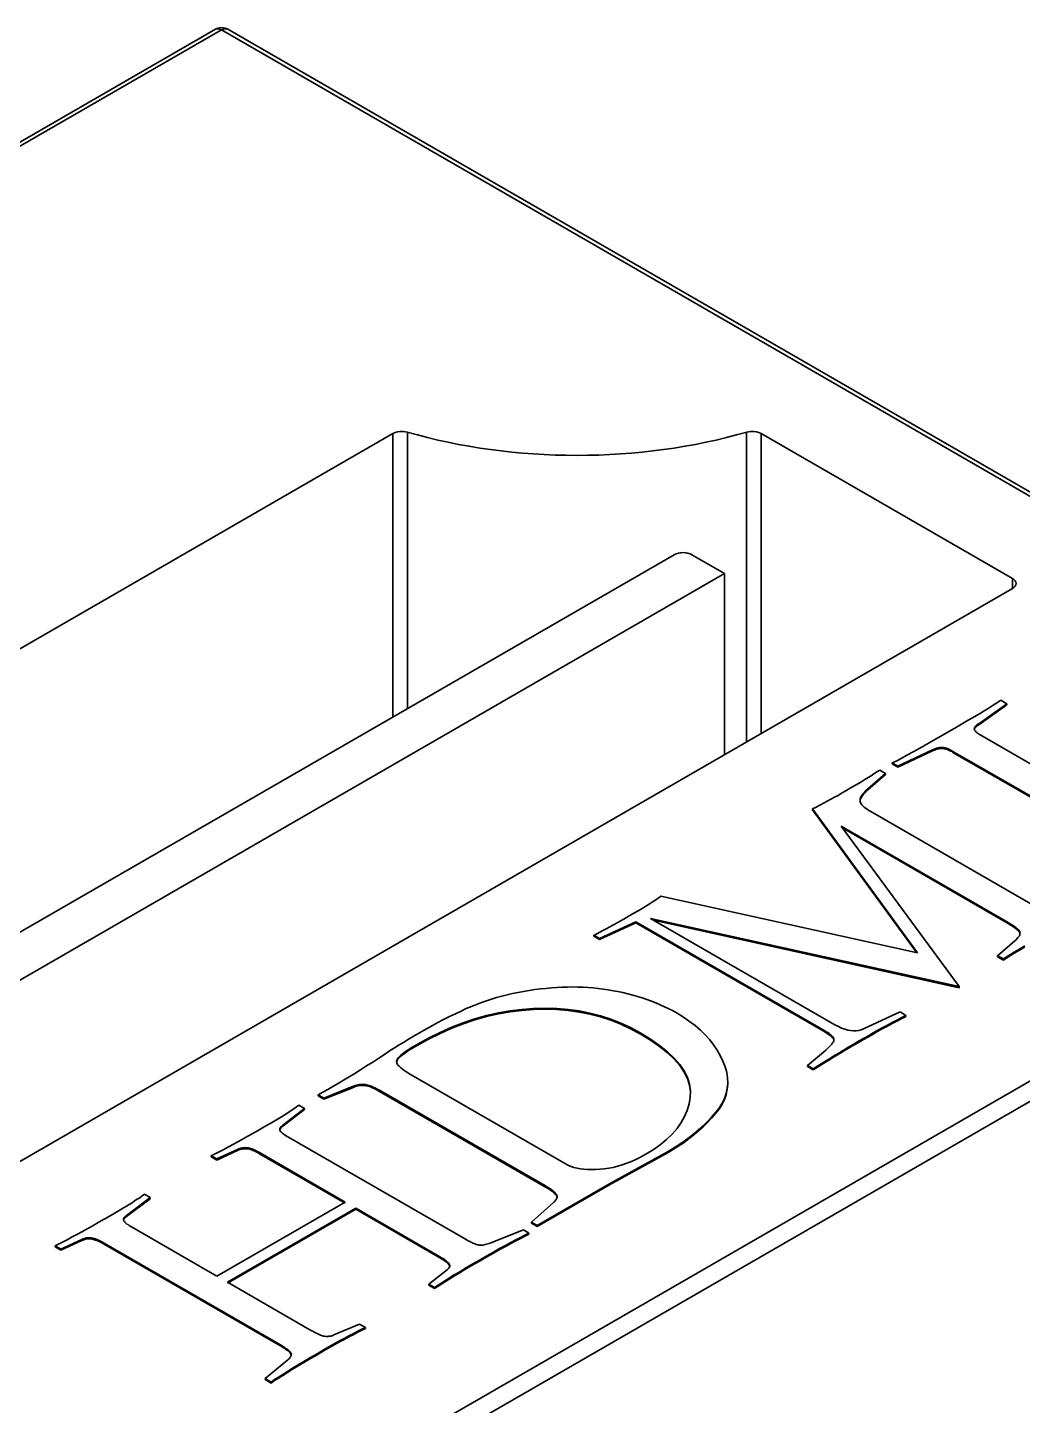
# Model space of a CAD drawing. Header units: millimetres. Extents: x -105 to 105, y -148 to 148.
# Drawn here: x 67.87 to 75.79, y -7.25 to 3.72 of the extents above; entities that cross this region are included whole.
import ezdxf

# ---------------------------------------------------------------- set-up
doc = ezdxf.new("R2010")
doc.units = ezdxf.units.MM
doc.layers.add('粗实线层', color=7, linetype='Continuous', lineweight=35)

msp = doc.modelspace()

# ---------------------------------------------------------------- linework, layer by layer
at = {"layer": '粗实线层', "color": 7, "lineweight": 35, "ltscale": 0.4225}
for p, q in [((58.192, -2.744), (69.365, 3.706)), ((58.242, -2.749), (69.415, 3.701)), ((69.415, 3.701), (79.88, -2.341)), ((69.465, 3.706), (79.93, -2.336)), ((67.293, -1.525), (70.777, 0.487)), ((70.777, 0.487), (70.777, -1.772)), ((70.893, 0.497), (70.893, -1.705)), ((73.593, -1.97), (73.593, 0.497)), ((73.709, 0.487), (75.708, -0.667)), ((73.709, -1.903), (73.709, 0.487)), ((64.775, -5.237), (73.017, -0.479)), ((73.158, -0.479), (73.418, -0.629)), ((73.418, -0.629), (65.035, -5.469)), ((73.418, -2.071), (73.418, -0.629)), ((75.708, -0.749), (70.829, -3.566)), ((75.708, -0.667), (75.708, -0.749)), ((75.597, -1.65), (75.616, -1.637)), ((75.616, -1.637), (75.664, -1.665)), ((75.421, -1.759), (75.451, -1.742)), ((75.664, -1.665), (75.44, -1.825)), ((75.664, -1.673), (75.44, -1.833)), ((75.451, -1.742), (75.479, -1.725)), ((75.479, -1.725), (75.506, -1.708)), ((75.506, -1.708), (75.531, -1.693)), ((75.531, -1.693), (75.554, -1.678)), ((75.554, -1.678), (75.577, -1.664)), ((75.577, -1.664), (75.597, -1.65)), ((75.664, -1.673), (75.664, -1.665)), ((75.152, -1.915), (75.249, -1.859)), ((75.249, -1.859), (75.357, -1.797)), ((75.357, -1.797), (75.39, -1.778)), ((75.39, -1.778), (75.421, -1.759)), ((75.405, -1.86), (75.404, -1.864)), ((75.404, -1.864), (75.404, -1.868)), ((75.407, -1.856), (75.405, -1.86)), ((75.405, -1.868), (75.405, -1.86)), ((75.407, -1.864), (75.405, -1.868)), ((75.409, -1.852), (75.407, -1.856)), ((75.407, -1.864), (75.407, -1.856)), ((75.409, -1.86), (75.407, -1.864)), ((75.412, -1.848), (75.409, -1.852)), ((75.409, -1.86), (75.409, -1.852)), ((75.412, -1.856), (75.409, -1.86)), ((75.416, -1.843), (75.412, -1.848)), ((75.412, -1.856), (75.412, -1.848)), ((75.416, -1.852), (75.412, -1.856)), ((75.421, -1.839), (75.416, -1.843)), ((75.416, -1.852), (75.416, -1.843)), ((75.421, -1.847), (75.416, -1.852)), ((75.426, -1.834), (75.421, -1.839)), ((75.421, -1.847), (75.421, -1.839)), ((75.426, -1.842), (75.421, -1.847)), ((75.433, -1.829), (75.426, -1.834)), ((75.426, -1.842), (75.426, -1.834)), ((75.433, -1.838), (75.426, -1.842)), ((75.44, -1.825), (75.433, -1.829)), ((75.433, -1.838), (75.433, -1.829)), ((75.44, -1.833), (75.433, -1.838)), ((75.44, -1.833), (75.44, -1.825)), ((74.989, -2.008), (75.065, -1.965)), ((75.065, -1.965), (75.152, -1.915)), ((75.404, -1.868), (75.405, -1.872)), ((75.405, -1.872), (75.407, -1.876)), ((75.407, -1.876), (75.409, -1.88)), ((75.409, -1.88), (75.413, -1.885)), ((75.413, -1.885), (75.418, -1.89)), ((75.418, -1.89), (75.424, -1.895)), ((75.424, -1.895), (75.43, -1.9)), ((75.43, -1.9), (75.438, -1.905)), ((75.438, -1.905), (75.447, -1.911)), ((75.447, -1.911), (75.457, -1.917)), ((75.457, -1.917), (76.927, -2.766)), ((75.073, -2.033), (74.797, -2.163)), ((75.073, -2.041), (74.797, -2.171)), ((74.823, -2.101), (74.867, -2.076)), ((74.867, -2.076), (74.923, -2.045)), ((74.923, -2.045), (74.989, -2.008)), ((75.081, -2.029), (75.073, -2.033)), ((75.081, -2.037), (75.073, -2.041)), ((75.09, -2.026), (75.081, -2.029)), ((75.081, -2.037), (75.081, -2.029)), ((75.09, -2.034), (75.081, -2.037)), ((75.098, -2.022), (75.09, -2.026)), ((75.09, -2.034), (75.09, -2.026)), ((75.098, -2.031), (75.09, -2.034)), ((75.106, -2.02), (75.098, -2.022)), ((75.098, -2.031), (75.098, -2.022)), ((75.106, -2.028), (75.098, -2.031)), ((75.114, -2.018), (75.106, -2.02)), ((75.106, -2.028), (75.106, -2.02)), ((75.114, -2.026), (75.106, -2.028)), ((75.121, -2.016), (75.114, -2.018)), ((75.114, -2.026), (75.114, -2.018)), ((75.121, -2.024), (75.114, -2.026)), ((75.129, -2.015), (75.121, -2.016)), ((75.121, -2.024), (75.121, -2.016)), ((75.129, -2.023), (75.121, -2.024)), ((75.136, -2.014), (75.129, -2.015)), ((75.129, -2.023), (75.129, -2.015)), ((75.136, -2.022), (75.129, -2.023)), ((75.144, -2.014), (75.136, -2.014)), ((75.136, -2.022), (75.136, -2.014)), ((75.144, -2.022), (75.136, -2.022)), ((75.151, -2.014), (75.144, -2.014)), ((75.144, -2.022), (75.144, -2.014)), ((75.151, -2.022), (75.144, -2.022)), ((75.158, -2.015), (75.151, -2.014)), ((75.151, -2.022), (75.151, -2.014)), ((75.158, -2.023), (75.151, -2.022)), ((75.166, -2.016), (75.158, -2.015)), ((75.158, -2.023), (75.158, -2.015)), ((75.166, -2.024), (75.158, -2.023)), ((75.173, -2.018), (75.166, -2.016)), ((75.166, -2.024), (75.166, -2.016)), ((75.173, -2.026), (75.166, -2.024)), ((75.181, -2.02), (75.173, -2.018)), ((75.173, -2.026), (75.173, -2.018)), ((75.181, -2.028), (75.173, -2.026)), ((75.19, -2.023), (75.181, -2.02)), ((75.181, -2.028), (75.181, -2.02)), ((75.19, -2.031), (75.181, -2.028)), ((75.198, -2.026), (75.19, -2.023)), ((75.19, -2.031), (75.19, -2.023)), ((75.198, -2.035), (75.19, -2.031)), ((75.207, -2.03), (75.198, -2.026)), ((75.198, -2.035), (75.198, -2.026)), ((75.207, -2.038), (75.198, -2.035)), ((75.216, -2.034), (75.207, -2.03)), ((75.207, -2.038), (75.207, -2.03)), ((75.216, -2.043), (75.207, -2.038)), ((75.225, -2.039), (75.216, -2.034)), ((75.216, -2.043), (75.216, -2.034)), ((75.225, -2.047), (75.216, -2.043)), ((75.235, -2.045), (75.225, -2.039)), ((75.225, -2.047), (75.225, -2.039)), ((75.235, -2.053), (75.225, -2.047)), ((76.705, -2.894), (75.235, -2.045)), ((75.235, -2.053), (75.235, -2.045)), ((76.705, -2.902), (75.235, -2.053)), ((74.629, -2.209), (74.652, -2.194)), ((74.652, -2.194), (74.697, -2.22)), ((74.751, -2.137), (74.765, -2.131)), ((74.797, -2.163), (74.751, -2.137)), ((74.751, -2.145), (74.751, -2.137)), ((74.797, -2.171), (74.751, -2.145)), ((74.765, -2.131), (74.788, -2.119)), ((74.788, -2.119), (74.823, -2.101)), ((74.797, -2.171), (74.797, -2.163)), ((74.458, -2.315), (74.484, -2.3)), ((74.484, -2.3), (74.509, -2.285)), ((74.509, -2.285), (74.534, -2.269)), ((74.534, -2.269), (74.559, -2.254)), ((74.697, -2.22), (74.558, -2.344)), ((74.697, -2.229), (74.558, -2.352)), ((74.559, -2.254), (74.583, -2.239)), ((74.583, -2.239), (74.606, -2.224)), ((74.606, -2.224), (74.629, -2.209)), ((74.697, -2.229), (74.697, -2.22)), ((79.88, -2.341), (68.708, -8.792)), ((74.263, -2.426), (74.291, -2.41)), ((74.291, -2.41), (74.32, -2.395)), ((74.32, -2.395), (74.348, -2.379)), ((74.348, -2.379), (74.376, -2.363)), ((74.376, -2.363), (74.404, -2.347)), ((74.404, -2.347), (74.431, -2.331)), ((74.431, -2.331), (74.458, -2.315)), ((74.504, -2.405), (74.5, -2.414)), ((74.504, -2.414), (74.5, -2.423)), ((74.51, -2.396), (74.504, -2.405)), ((74.51, -2.404), (74.504, -2.414)), ((74.504, -2.414), (74.504, -2.405)), ((74.516, -2.386), (74.51, -2.396)), ((74.516, -2.395), (74.51, -2.404)), ((74.51, -2.404), (74.51, -2.396)), ((74.525, -2.376), (74.516, -2.386)), ((74.525, -2.384), (74.516, -2.395)), ((74.516, -2.395), (74.516, -2.386)), ((74.534, -2.366), (74.525, -2.376)), ((74.534, -2.374), (74.525, -2.384)), ((74.525, -2.384), (74.525, -2.376)), ((74.545, -2.355), (74.534, -2.366)), ((74.545, -2.363), (74.534, -2.374)), ((74.534, -2.374), (74.534, -2.366)), ((74.558, -2.344), (74.545, -2.355)), ((74.558, -2.352), (74.545, -2.363)), ((74.545, -2.363), (74.545, -2.355)), ((74.558, -2.352), (74.558, -2.344)), ((79.951, -2.464), (68.778, -8.914)), ((74.117, -2.503), (74.147, -2.488)), ((74.953, -3.649), (74.117, -2.503)), ((74.117, -2.511), (74.117, -2.503)), ((74.946, -3.648), (74.117, -2.511)), ((74.147, -2.488), (74.176, -2.472)), ((74.176, -2.472), (74.205, -2.457)), ((74.205, -2.457), (74.234, -2.442)), ((74.234, -2.442), (74.263, -2.426)), ((74.497, -2.423), (74.495, -2.431)), ((74.495, -2.431), (74.495, -2.439)), ((74.495, -2.439), (74.495, -2.431)), ((74.497, -2.431), (74.495, -2.439)), ((74.495, -2.439), (74.497, -2.446)), ((74.5, -2.414), (74.497, -2.423)), ((74.497, -2.431), (74.497, -2.423)), ((74.5, -2.423), (74.497, -2.431)), ((74.497, -2.446), (74.5, -2.454)), ((74.5, -2.423), (74.5, -2.414)), ((74.5, -2.454), (74.504, -2.462)), ((74.504, -2.462), (74.51, -2.471)), ((74.51, -2.471), (74.518, -2.479)), ((74.518, -2.479), (74.527, -2.488)), ((74.527, -2.488), (74.538, -2.497)), ((74.538, -2.497), (74.551, -2.506)), ((74.551, -2.506), (74.565, -2.515)), ((74.565, -2.515), (74.581, -2.524)), ((74.581, -2.524), (75.872, -3.27)), ((74.345, -2.641), (75.283, -3.918)), ((75.673, -3.408), (74.345, -2.641)), ((75.673, -3.416), (74.355, -2.655)), ((72.761, -3.295), (72.79, -3.277)), ((72.79, -3.277), (72.816, -3.261)), ((72.816, -3.261), (72.84, -3.246)), ((72.84, -3.246), (72.862, -3.232)), ((72.862, -3.232), (72.881, -3.22)), ((72.881, -3.22), (72.897, -3.209)), ((72.897, -3.209), (72.911, -3.199)), ((72.911, -3.199), (74.953, -3.649)), ((72.575, -3.403), (72.615, -3.38)), ((72.615, -3.38), (72.658, -3.355)), ((72.658, -3.355), (72.695, -3.334)), ((72.695, -3.334), (72.729, -3.314)), ((72.729, -3.314), (72.761, -3.295)), ((72.828, -3.375), (74.296, -4.222)), ((75.283, -3.918), (72.828, -3.375)), ((75.283, -3.927), (72.851, -3.388)), ((72.376, -3.508), (72.389, -3.502)), ((72.422, -3.534), (72.376, -3.508)), ((72.376, -3.516), (72.376, -3.508)), ((72.389, -3.502), (72.406, -3.494)), ((72.406, -3.494), (72.425, -3.484)), ((72.712, -3.403), (72.422, -3.534)), ((72.712, -3.411), (72.422, -3.542)), ((72.425, -3.484), (72.449, -3.472)), ((72.449, -3.472), (72.475, -3.458)), ((72.475, -3.458), (72.505, -3.442)), ((72.505, -3.442), (72.538, -3.423)), ((72.538, -3.423), (72.575, -3.403)), ((74.214, -4.27), (72.712, -3.403)), ((72.712, -3.411), (72.712, -3.403)), ((74.214, -4.278), (72.712, -3.411)), ((75.689, -3.417), (75.673, -3.408)), ((75.673, -3.416), (75.673, -3.408)), ((75.689, -3.425), (75.673, -3.416)), ((75.703, -3.426), (75.689, -3.417)), ((75.689, -3.425), (75.689, -3.417)), ((75.703, -3.434), (75.689, -3.425)), ((75.716, -3.434), (75.703, -3.426)), ((75.703, -3.434), (75.703, -3.426)), ((75.716, -3.443), (75.703, -3.434)), ((75.728, -3.442), (75.716, -3.434)), ((75.716, -3.443), (75.716, -3.434)), ((75.728, -3.451), (75.716, -3.443)), ((75.738, -3.45), (75.728, -3.442)), ((75.728, -3.451), (75.728, -3.442)), ((75.738, -3.458), (75.728, -3.451)), ((75.746, -3.457), (75.738, -3.45)), ((75.738, -3.458), (75.738, -3.45)), ((75.746, -3.465), (75.738, -3.458)), ((75.754, -3.464), (75.746, -3.457)), ((75.746, -3.465), (75.746, -3.457)), ((75.754, -3.472), (75.746, -3.465)), ((75.759, -3.47), (75.754, -3.464)), ((75.754, -3.472), (75.754, -3.464)), ((75.759, -3.478), (75.754, -3.472)), ((75.764, -3.476), (75.759, -3.47)), ((75.759, -3.478), (75.759, -3.47)), ((75.764, -3.484), (75.759, -3.478)), ((75.763, -3.513), (75.766, -3.506)), ((75.767, -3.482), (75.764, -3.476)), ((75.764, -3.484), (75.764, -3.476)), ((75.767, -3.49), (75.764, -3.484)), ((75.766, -3.506), (75.768, -3.499)), ((75.768, -3.487), (75.767, -3.482)), ((75.767, -3.49), (75.767, -3.482)), ((75.768, -3.495), (75.767, -3.49)), ((75.769, -3.493), (75.768, -3.487)), ((75.768, -3.495), (75.768, -3.487)), ((75.768, -3.499), (75.769, -3.493)), ((65.95, -6.383), (70.829, -3.566)), ((72.422, -3.542), (72.376, -3.516)), ((72.422, -3.542), (72.422, -3.534)), ((75.59, -3.672), (75.727, -3.554)), ((75.765, -3.619), (75.723, -3.645)), ((75.727, -3.554), (75.737, -3.545)), ((75.737, -3.545), (75.745, -3.536)), ((75.745, -3.536), (75.752, -3.528)), ((75.752, -3.528), (75.758, -3.52)), ((75.758, -3.52), (75.763, -3.513)), ((75.806, -3.594), (75.765, -3.619)), ((75.806, -3.602), (75.765, -3.627)), ((75.636, -3.698), (75.59, -3.672)), ((75.59, -3.68), (75.59, -3.672)), ((75.636, -3.707), (75.59, -3.68)), ((75.68, -3.671), (75.636, -3.698)), ((75.68, -3.679), (75.636, -3.707)), ((75.636, -3.707), (75.636, -3.698)), ((75.723, -3.645), (75.68, -3.671)), ((75.723, -3.653), (75.68, -3.679)), ((75.765, -3.627), (75.723, -3.653)), ((71.818, -3.956), (71.863, -3.949)), ((71.863, -3.949), (71.908, -3.942)), ((71.908, -3.942), (71.952, -3.937)), ((71.952, -3.937), (71.996, -3.932)), ((71.996, -3.932), (72.04, -3.928)), ((72.04, -3.928), (72.083, -3.925)), ((72.083, -3.925), (72.125, -3.923)), ((72.125, -3.923), (72.168, -3.922)), ((72.168, -3.922), (72.209, -3.921)), ((72.209, -3.921), (72.25, -3.922)), ((72.25, -3.922), (72.291, -3.923)), ((72.291, -3.923), (72.331, -3.926)), ((72.331, -3.926), (72.371, -3.929)), ((72.371, -3.929), (72.411, -3.933)), ((72.411, -3.933), (72.451, -3.938)), ((72.451, -3.938), (72.491, -3.944)), ((72.491, -3.944), (72.53, -3.951)), ((75.283, -3.927), (75.283, -3.918)), ((71.404, -4.076), (71.443, -4.06)), ((71.443, -4.06), (71.482, -4.045)), ((71.482, -4.045), (71.522, -4.031)), ((71.522, -4.031), (71.562, -4.018)), ((71.562, -4.018), (71.603, -4.006)), ((71.603, -4.006), (71.645, -3.994)), ((71.645, -3.994), (71.687, -3.984)), ((71.687, -3.984), (71.73, -3.974)), ((71.73, -3.974), (71.774, -3.965)), ((71.774, -3.965), (71.818, -3.956)), ((72.53, -3.951), (72.569, -3.958)), ((72.569, -3.958), (72.609, -3.966)), ((72.609, -3.966), (72.647, -3.976)), ((72.647, -3.976), (72.686, -3.986)), ((72.686, -3.986), (72.725, -3.997)), ((72.725, -3.997), (72.762, -4.008)), ((72.762, -4.008), (72.799, -4.021)), ((72.799, -4.021), (72.836, -4.034)), ((72.836, -4.034), (72.871, -4.048)), ((72.871, -4.048), (72.906, -4.063)), ((71.18, -4.181), (71.228, -4.157)), ((71.228, -4.157), (71.275, -4.134)), ((71.275, -4.134), (71.32, -4.113)), ((71.32, -4.113), (71.362, -4.093)), ((71.362, -4.093), (71.404, -4.076)), ((71.523, -4.149), (71.43, -4.175)), ((71.523, -4.157), (71.43, -4.184)), ((71.617, -4.128), (71.523, -4.149)), ((71.617, -4.136), (71.523, -4.157)), ((71.523, -4.157), (71.523, -4.149)), ((71.71, -4.111), (71.617, -4.128)), ((71.71, -4.119), (71.617, -4.136)), ((71.617, -4.136), (71.617, -4.128)), ((71.804, -4.1), (71.71, -4.111)), ((71.804, -4.108), (71.71, -4.119)), ((71.71, -4.119), (71.71, -4.111)), ((71.898, -4.093), (71.804, -4.1)), ((71.804, -4.108), (71.804, -4.1)), ((71.898, -4.101), (71.804, -4.108)), ((71.992, -4.09), (71.898, -4.093)), ((71.898, -4.101), (71.898, -4.093)), ((71.992, -4.098), (71.898, -4.101)), ((72.083, -4.093), (71.992, -4.09)), ((71.992, -4.098), (71.992, -4.09)), ((72.083, -4.101), (71.992, -4.098)), ((72.173, -4.1), (72.083, -4.093)), ((72.083, -4.101), (72.083, -4.093)), ((72.173, -4.108), (72.083, -4.101)), ((72.261, -4.112), (72.173, -4.1)), ((72.173, -4.108), (72.173, -4.1)), ((72.261, -4.121), (72.173, -4.108)), ((72.346, -4.129), (72.261, -4.112)), ((72.261, -4.121), (72.261, -4.112)), ((72.346, -4.138), (72.261, -4.121)), ((72.43, -4.151), (72.346, -4.129)), ((72.346, -4.138), (72.346, -4.129)), ((72.43, -4.159), (72.346, -4.138)), ((72.512, -4.178), (72.43, -4.151)), ((72.43, -4.159), (72.43, -4.151)), ((72.512, -4.186), (72.43, -4.159)), ((72.906, -4.063), (72.94, -4.079)), ((72.94, -4.079), (72.974, -4.095)), ((72.974, -4.095), (73.007, -4.112)), ((73.007, -4.112), (73.039, -4.13)), ((73.039, -4.13), (73.091, -4.162)), ((73.091, -4.162), (73.139, -4.195)), ((74.524, -4.255), (74.814, -4.12)), ((74.823, -4.166), (74.787, -4.185)), ((74.814, -4.12), (74.859, -4.147)), ((74.859, -4.147), (74.823, -4.166)), ((74.859, -4.155), (74.823, -4.174)), ((74.859, -4.155), (74.859, -4.147)), ((70.971, -4.296), (71.026, -4.265)), ((71.026, -4.265), (71.079, -4.235)), ((71.079, -4.235), (71.131, -4.207)), ((71.131, -4.207), (71.18, -4.181)), ((71.246, -4.242), (71.154, -4.283)), ((71.246, -4.25), (71.154, -4.291)), ((71.338, -4.206), (71.246, -4.242)), ((71.338, -4.215), (71.246, -4.25)), ((71.246, -4.25), (71.246, -4.242)), ((71.43, -4.175), (71.338, -4.206)), ((71.43, -4.184), (71.338, -4.215)), ((71.338, -4.215), (71.338, -4.206)), ((71.43, -4.184), (71.43, -4.175)), ((72.592, -4.209), (72.512, -4.178)), ((72.512, -4.186), (72.512, -4.178)), ((72.592, -4.217), (72.512, -4.186)), ((72.67, -4.245), (72.592, -4.209)), ((72.592, -4.217), (72.592, -4.209)), ((72.67, -4.254), (72.592, -4.217)), ((72.746, -4.286), (72.67, -4.245)), ((72.67, -4.254), (72.67, -4.245)), ((72.746, -4.294), (72.67, -4.254)), ((73.139, -4.195), (73.184, -4.229)), ((73.184, -4.229), (73.226, -4.265)), ((73.226, -4.265), (73.264, -4.303)), ((74.227, -4.278), (74.214, -4.27)), ((74.214, -4.278), (74.214, -4.27)), ((74.227, -4.286), (74.214, -4.278)), ((74.239, -4.285), (74.227, -4.278)), ((74.227, -4.286), (74.227, -4.278)), ((74.296, -4.222), (74.323, -4.236)), ((74.323, -4.236), (74.348, -4.248)), ((74.348, -4.248), (74.373, -4.258)), ((74.373, -4.258), (74.397, -4.265)), ((74.397, -4.265), (74.42, -4.269)), ((74.42, -4.269), (74.442, -4.271)), ((74.442, -4.271), (74.464, -4.271)), ((74.464, -4.271), (74.485, -4.268)), ((74.485, -4.268), (74.505, -4.263)), ((74.505, -4.263), (74.524, -4.255)), ((74.638, -4.266), (74.6, -4.287)), ((74.638, -4.274), (74.6, -4.296)), ((74.676, -4.245), (74.638, -4.266)), ((74.676, -4.253), (74.638, -4.274)), ((74.713, -4.225), (74.676, -4.245)), ((74.713, -4.233), (74.676, -4.253)), ((74.75, -4.205), (74.713, -4.225)), ((74.75, -4.213), (74.713, -4.233)), ((74.787, -4.185), (74.75, -4.205)), ((74.787, -4.193), (74.75, -4.213)), ((74.823, -4.174), (74.787, -4.193)), ((70.792, -4.406), (70.829, -4.383)), ((70.829, -4.383), (70.863, -4.362)), ((70.863, -4.362), (70.894, -4.342)), ((70.894, -4.342), (70.922, -4.325)), ((70.922, -4.325), (70.948, -4.31)), ((70.971, -4.378), (70.942, -4.396)), ((70.971, -4.386), (70.942, -4.404)), ((70.948, -4.31), (70.971, -4.296)), ((71.062, -4.328), (70.971, -4.378)), ((71.062, -4.336), (70.971, -4.386)), ((70.971, -4.386), (70.971, -4.378)), ((71.154, -4.283), (71.062, -4.328)), ((71.154, -4.291), (71.062, -4.336)), ((71.062, -4.336), (71.062, -4.328)), ((71.154, -4.291), (71.154, -4.283)), ((72.827, -4.336), (72.746, -4.286)), ((72.746, -4.294), (72.746, -4.286)), ((72.827, -4.344), (72.746, -4.294)), ((72.899, -4.386), (72.827, -4.336)), ((72.827, -4.344), (72.827, -4.336)), ((72.899, -4.394), (72.827, -4.344)), ((72.962, -4.437), (72.899, -4.386)), ((72.899, -4.394), (72.899, -4.386)), ((73.264, -4.303), (73.299, -4.342)), ((73.299, -4.342), (73.33, -4.382)), ((73.33, -4.382), (73.358, -4.424)), ((74.239, -4.293), (74.227, -4.286)), ((74.249, -4.292), (74.239, -4.285)), ((74.239, -4.293), (74.239, -4.285)), ((74.249, -4.301), (74.239, -4.293)), ((74.258, -4.3), (74.249, -4.292)), ((74.249, -4.301), (74.249, -4.292)), ((74.258, -4.308), (74.249, -4.301)), ((74.25, -4.399), (74.261, -4.387)), ((74.266, -4.306), (74.258, -4.3)), ((74.258, -4.308), (74.258, -4.3)), ((74.266, -4.315), (74.258, -4.308)), ((74.261, -4.387), (74.27, -4.377)), ((74.273, -4.313), (74.266, -4.306)), ((74.266, -4.315), (74.266, -4.306)), ((74.273, -4.321), (74.266, -4.315)), ((74.27, -4.377), (74.277, -4.367)), ((74.279, -4.319), (74.273, -4.313)), ((74.273, -4.321), (74.273, -4.313)), ((74.279, -4.328), (74.273, -4.321)), ((74.277, -4.367), (74.283, -4.358)), ((74.283, -4.326), (74.279, -4.319)), ((74.279, -4.328), (74.279, -4.319)), ((74.283, -4.334), (74.279, -4.328)), ((74.286, -4.332), (74.283, -4.326)), ((74.283, -4.334), (74.283, -4.326)), ((74.286, -4.34), (74.283, -4.334)), ((74.283, -4.358), (74.286, -4.35)), ((74.288, -4.337), (74.286, -4.332)), ((74.286, -4.34), (74.286, -4.332)), ((74.286, -4.35), (74.288, -4.343)), ((74.288, -4.343), (74.288, -4.337)), ((74.288, -4.345), (74.288, -4.337)), ((74.454, -4.371), (74.423, -4.389)), ((74.454, -4.379), (74.423, -4.397)), ((74.484, -4.354), (74.454, -4.371)), ((74.484, -4.362), (74.454, -4.379)), ((74.523, -4.331), (74.484, -4.354)), ((74.523, -4.339), (74.484, -4.362)), ((74.562, -4.309), (74.523, -4.331)), ((74.562, -4.317), (74.523, -4.339)), ((74.6, -4.287), (74.562, -4.309)), ((74.6, -4.296), (74.562, -4.317)), ((70.617, -4.519), (70.665, -4.488)), ((70.665, -4.488), (70.71, -4.459)), ((70.71, -4.459), (70.752, -4.431)), ((70.752, -4.431), (70.792, -4.406)), ((70.811, -4.499), (70.808, -4.507)), ((70.817, -4.489), (70.811, -4.499)), ((70.817, -4.497), (70.811, -4.507)), ((70.811, -4.507), (70.811, -4.499)), ((70.826, -4.479), (70.817, -4.489)), ((70.826, -4.487), (70.817, -4.497)), ((70.817, -4.497), (70.817, -4.489)), ((70.838, -4.467), (70.826, -4.479)), ((70.838, -4.475), (70.826, -4.487)), ((70.826, -4.487), (70.826, -4.479)), ((70.853, -4.455), (70.838, -4.467)), ((70.853, -4.463), (70.838, -4.475)), ((70.838, -4.475), (70.838, -4.467)), ((70.871, -4.441), (70.853, -4.455)), ((70.871, -4.45), (70.853, -4.463)), ((70.853, -4.463), (70.853, -4.455)), ((70.892, -4.427), (70.871, -4.441)), ((70.892, -4.435), (70.871, -4.45)), ((70.871, -4.45), (70.871, -4.441)), ((70.915, -4.412), (70.892, -4.427)), ((70.915, -4.42), (70.892, -4.435)), ((70.892, -4.435), (70.892, -4.427)), ((70.942, -4.396), (70.915, -4.412)), ((70.942, -4.404), (70.915, -4.42)), ((70.915, -4.42), (70.915, -4.412)), ((70.942, -4.404), (70.942, -4.396)), ((72.962, -4.445), (72.899, -4.394)), ((73.016, -4.488), (72.962, -4.437)), ((72.962, -4.445), (72.962, -4.437)), ((73.016, -4.496), (72.962, -4.445)), ((73.06, -4.539), (73.016, -4.488)), ((73.016, -4.496), (73.016, -4.488)), ((73.06, -4.547), (73.016, -4.496)), ((73.358, -4.424), (73.383, -4.467)), ((73.383, -4.467), (73.404, -4.512)), ((74.077, -4.546), (74.205, -4.439)), ((74.205, -4.439), (74.222, -4.425)), ((74.246, -4.496), (74.206, -4.52)), ((74.222, -4.425), (74.237, -4.411)), ((74.237, -4.411), (74.25, -4.399)), ((74.284, -4.472), (74.246, -4.496)), ((74.284, -4.481), (74.246, -4.504)), ((74.321, -4.45), (74.284, -4.472)), ((74.321, -4.458), (74.284, -4.481)), ((74.357, -4.429), (74.321, -4.45)), ((74.357, -4.437), (74.321, -4.458)), ((74.39, -4.408), (74.357, -4.429)), ((74.39, -4.417), (74.357, -4.437)), ((74.423, -4.389), (74.39, -4.408)), ((74.423, -4.397), (74.39, -4.417)), ((70.475, -4.609), (70.521, -4.58)), ((70.521, -4.58), (70.568, -4.55)), ((70.568, -4.55), (70.617, -4.519)), ((70.808, -4.507), (70.807, -4.515)), ((70.807, -4.515), (70.808, -4.524)), ((70.808, -4.515), (70.808, -4.507)), ((70.811, -4.507), (70.808, -4.515)), ((70.808, -4.524), (70.812, -4.533)), ((70.812, -4.533), (70.818, -4.543)), ((70.818, -4.543), (70.827, -4.553)), ((70.827, -4.553), (70.838, -4.563)), ((70.838, -4.563), (70.851, -4.574)), ((70.851, -4.574), (70.867, -4.586)), ((70.867, -4.586), (70.885, -4.598)), ((70.885, -4.598), (70.906, -4.61)), ((73.096, -4.59), (73.06, -4.539)), ((73.06, -4.547), (73.06, -4.539)), ((73.096, -4.599), (73.06, -4.547)), ((73.122, -4.642), (73.096, -4.59)), ((73.096, -4.599), (73.096, -4.59)), ((73.122, -4.65), (73.096, -4.599)), ((73.404, -4.512), (73.422, -4.557)), ((73.422, -4.557), (73.434, -4.601)), ((73.434, -4.601), (73.44, -4.645)), ((74.123, -4.572), (74.077, -4.546)), ((74.077, -4.554), (74.077, -4.546)), ((74.123, -4.58), (74.077, -4.554)), ((74.165, -4.546), (74.123, -4.572)), ((74.165, -4.554), (74.123, -4.58)), ((74.123, -4.58), (74.123, -4.572)), ((74.206, -4.52), (74.165, -4.546)), ((74.206, -4.528), (74.165, -4.554)), ((74.246, -4.504), (74.206, -4.528)), ((70.456, -4.715), (70.229, -4.807)), ((70.261, -4.738), (70.301, -4.714)), ((70.301, -4.714), (70.343, -4.69)), ((70.343, -4.69), (70.385, -4.664)), ((70.385, -4.664), (70.429, -4.637)), ((70.429, -4.637), (70.475, -4.609)), ((70.467, -4.711), (70.456, -4.715)), ((70.456, -4.723), (70.456, -4.715)), ((70.479, -4.707), (70.467, -4.711)), ((70.467, -4.719), (70.467, -4.711)), ((70.479, -4.715), (70.467, -4.719)), ((70.489, -4.704), (70.479, -4.707)), ((70.479, -4.715), (70.479, -4.707)), ((70.489, -4.712), (70.479, -4.715)), ((70.5, -4.701), (70.489, -4.704)), ((70.489, -4.712), (70.489, -4.704)), ((70.5, -4.709), (70.489, -4.712)), ((70.51, -4.699), (70.5, -4.701)), ((70.5, -4.709), (70.5, -4.701)), ((70.51, -4.707), (70.5, -4.709)), ((70.52, -4.698), (70.51, -4.699)), ((70.51, -4.707), (70.51, -4.699)), ((70.52, -4.706), (70.51, -4.707)), ((70.53, -4.697), (70.52, -4.698)), ((70.52, -4.706), (70.52, -4.698)), ((70.53, -4.705), (70.52, -4.706)), ((70.54, -4.697), (70.53, -4.697)), ((70.53, -4.705), (70.53, -4.697)), ((70.54, -4.705), (70.53, -4.705)), ((70.549, -4.697), (70.54, -4.697)), ((70.54, -4.705), (70.54, -4.697)), ((70.549, -4.706), (70.54, -4.705)), ((70.559, -4.698), (70.549, -4.697)), ((70.549, -4.706), (70.549, -4.697)), ((70.559, -4.707), (70.549, -4.706)), ((70.568, -4.7), (70.559, -4.698)), ((70.559, -4.707), (70.559, -4.698)), ((70.568, -4.708), (70.559, -4.707)), ((70.578, -4.702), (70.568, -4.7)), ((70.568, -4.708), (70.568, -4.7)), ((70.578, -4.711), (70.568, -4.708)), ((70.588, -4.705), (70.578, -4.702)), ((70.578, -4.711), (70.578, -4.702)), ((70.588, -4.714), (70.578, -4.711)), ((70.599, -4.709), (70.588, -4.705)), ((70.588, -4.714), (70.588, -4.705)), ((70.599, -4.717), (70.588, -4.714)), ((70.61, -4.713), (70.599, -4.709)), ((70.599, -4.717), (70.599, -4.709)), ((70.61, -4.721), (70.599, -4.717)), ((70.621, -4.718), (70.61, -4.713)), ((70.61, -4.721), (70.61, -4.713)), ((70.633, -4.724), (70.621, -4.718)), ((70.621, -4.726), (70.621, -4.718)), ((70.906, -4.61), (72.157, -5.332)), ((73.138, -4.695), (73.122, -4.642)), ((73.122, -4.65), (73.122, -4.642)), ((73.138, -4.703), (73.122, -4.65)), ((73.146, -4.747), (73.138, -4.695)), ((73.138, -4.703), (73.138, -4.695)), ((73.146, -4.755), (73.138, -4.703)), ((73.442, -4.687), (73.439, -4.728)), ((73.442, -4.695), (73.439, -4.736)), ((73.44, -4.645), (73.442, -4.687)), ((73.442, -4.695), (73.442, -4.687)), ((70.183, -4.781), (70.221, -4.76)), ((70.229, -4.807), (70.183, -4.781)), ((70.183, -4.789), (70.183, -4.781)), ((70.229, -4.815), (70.183, -4.789)), ((70.221, -4.76), (70.261, -4.738)), ((70.456, -4.723), (70.229, -4.815)), ((70.229, -4.815), (70.229, -4.807)), ((70.467, -4.719), (70.456, -4.723)), ((70.621, -4.726), (70.61, -4.721)), ((70.633, -4.732), (70.621, -4.726)), ((70.646, -4.73), (70.633, -4.724)), ((70.633, -4.732), (70.633, -4.724)), ((70.646, -4.738), (70.633, -4.732)), ((70.659, -4.737), (70.646, -4.73)), ((70.646, -4.738), (70.646, -4.73)), ((70.659, -4.745), (70.646, -4.738)), ((70.672, -4.744), (70.659, -4.737)), ((70.659, -4.745), (70.659, -4.737)), ((70.672, -4.753), (70.659, -4.745)), ((70.672, -4.753), (70.672, -4.744)), ((71.992, -5.506), (70.672, -4.744)), ((71.992, -5.515), (70.672, -4.753)), ((73.135, -4.853), (73.144, -4.8)), ((73.144, -4.8), (73.146, -4.747)), ((73.417, -4.808), (73.399, -4.847)), ((73.417, -4.817), (73.399, -4.855)), ((73.431, -4.769), (73.417, -4.808)), ((73.431, -4.777), (73.417, -4.817)), ((73.417, -4.817), (73.417, -4.808)), ((73.439, -4.728), (73.431, -4.769)), ((73.439, -4.736), (73.431, -4.777)), ((73.431, -4.777), (73.431, -4.769)), ((73.439, -4.736), (73.439, -4.728)), ((70.075, -4.889), (69.902, -5.022)), ((70.075, -4.897), (69.902, -5.03)), ((69.912, -4.942), (69.933, -4.928)), ((69.933, -4.928), (69.953, -4.915)), ((69.953, -4.915), (69.973, -4.902)), ((69.973, -4.902), (69.992, -4.889)), ((69.992, -4.889), (70.011, -4.876)), ((70.011, -4.876), (70.03, -4.863)), ((70.03, -4.863), (70.075, -4.889)), ((70.075, -4.897), (70.075, -4.889)), ((73.099, -4.953), (73.12, -4.904)), ((73.12, -4.904), (73.135, -4.853)), ((73.346, -4.922), (73.314, -4.958)), ((73.346, -4.93), (73.314, -4.966)), ((73.375, -4.885), (73.346, -4.922)), ((73.375, -4.893), (73.346, -4.93)), ((73.346, -4.93), (73.346, -4.922)), ((73.399, -4.847), (73.375, -4.885)), ((73.399, -4.855), (73.375, -4.893)), ((73.375, -4.893), (73.375, -4.885)), ((73.399, -4.855), (73.399, -4.847)), ((69.686, -5.074), (69.753, -5.036)), ((69.753, -5.036), (69.825, -4.994)), ((69.825, -4.994), (69.847, -4.981)), ((69.847, -4.981), (69.869, -4.968)), ((69.869, -4.968), (69.891, -4.955)), ((69.88, -5.045), (69.878, -5.049)), ((69.883, -5.041), (69.88, -5.045)), ((69.88, -5.053), (69.88, -5.045)), ((69.886, -5.036), (69.883, -5.041)), ((69.883, -5.049), (69.883, -5.041)), ((69.886, -5.044), (69.883, -5.049)), ((69.891, -5.032), (69.886, -5.036)), ((69.886, -5.044), (69.886, -5.036)), ((69.891, -5.04), (69.886, -5.044)), ((69.891, -4.955), (69.912, -4.942)), ((69.896, -5.027), (69.891, -5.032)), ((69.891, -5.04), (69.891, -5.032)), ((69.896, -5.035), (69.891, -5.04)), ((69.902, -5.022), (69.896, -5.027)), ((69.896, -5.035), (69.896, -5.027)), ((69.902, -5.03), (69.896, -5.035)), ((69.902, -5.03), (69.902, -5.022)), ((73, -5.092), (73.039, -5.047)), ((73.039, -5.047), (73.072, -5.001)), ((73.072, -5.001), (73.099, -4.953)), ((73.246, -5.026), (73.211, -5.059)), ((73.246, -5.034), (73.211, -5.067)), ((73.281, -4.993), (73.246, -5.026)), ((73.281, -5.001), (73.246, -5.034)), ((73.246, -5.034), (73.246, -5.026)), ((73.314, -4.958), (73.281, -4.993)), ((73.314, -4.966), (73.281, -5.001)), ((73.281, -5.001), (73.281, -4.993)), ((73.314, -4.966), (73.314, -4.958)), ((69.515, -5.169), (69.567, -5.141)), ((69.567, -5.141), (69.624, -5.109)), ((69.624, -5.109), (69.686, -5.074)), ((69.878, -5.049), (69.877, -5.053)), ((69.877, -5.053), (69.877, -5.057)), ((69.877, -5.057), (69.877, -5.061)), ((69.878, -5.057), (69.877, -5.061)), ((69.877, -5.061), (69.879, -5.065)), ((69.878, -5.057), (69.878, -5.049)), ((69.88, -5.053), (69.878, -5.057)), ((69.879, -5.065), (69.881, -5.068)), ((69.883, -5.049), (69.88, -5.053)), ((69.881, -5.068), (69.884, -5.072)), ((69.884, -5.072), (69.888, -5.077)), ((69.888, -5.077), (69.893, -5.081)), ((69.893, -5.081), (69.899, -5.086)), ((69.899, -5.086), (69.905, -5.091)), ((69.905, -5.091), (69.913, -5.096)), ((69.913, -5.096), (69.922, -5.102)), ((69.922, -5.102), (69.931, -5.108)), ((69.931, -5.108), (69.941, -5.114)), ((69.941, -5.114), (71.361, -5.933)), ((72.905, -5.177), (72.955, -5.135)), ((72.955, -5.135), (73, -5.092)), ((73.095, -5.15), (73.054, -5.179)), ((73.135, -5.121), (73.095, -5.15)), ((73.135, -5.129), (73.095, -5.159)), ((73.095, -5.159), (73.095, -5.15)), ((73.173, -5.091), (73.135, -5.121)), ((73.173, -5.099), (73.135, -5.129)), ((73.135, -5.129), (73.135, -5.121)), ((73.211, -5.059), (73.173, -5.091)), ((73.211, -5.067), (73.173, -5.099)), ((73.173, -5.099), (73.173, -5.091)), ((73.211, -5.067), (73.211, -5.059)), ((69.333, -5.265), (69.359, -5.252)), ((69.378, -5.291), (69.333, -5.265)), ((69.333, -5.273), (69.333, -5.265)), ((69.359, -5.252), (69.391, -5.236)), ((69.546, -5.214), (69.378, -5.291)), ((69.546, -5.222), (69.378, -5.3)), ((69.391, -5.236), (69.427, -5.217)), ((69.427, -5.217), (69.469, -5.195)), ((69.469, -5.195), (69.515, -5.169)), ((69.553, -5.211), (69.546, -5.214)), ((69.553, -5.219), (69.546, -5.222)), ((69.561, -5.208), (69.553, -5.211)), ((69.553, -5.219), (69.553, -5.211)), ((69.561, -5.216), (69.553, -5.219)), ((69.568, -5.205), (69.561, -5.208)), ((69.561, -5.216), (69.561, -5.208)), ((69.568, -5.214), (69.561, -5.216)), ((69.576, -5.204), (69.568, -5.205)), ((69.568, -5.214), (69.568, -5.205)), ((69.576, -5.212), (69.568, -5.214)), ((69.583, -5.202), (69.576, -5.204)), ((69.576, -5.212), (69.576, -5.204)), ((69.583, -5.21), (69.576, -5.212)), ((69.591, -5.201), (69.583, -5.202)), ((69.583, -5.21), (69.583, -5.202)), ((69.591, -5.209), (69.583, -5.21)), ((69.598, -5.201), (69.591, -5.201)), ((69.591, -5.209), (69.591, -5.201)), ((69.598, -5.209), (69.591, -5.209)), ((69.606, -5.2), (69.598, -5.201)), ((69.598, -5.209), (69.598, -5.201)), ((69.606, -5.209), (69.598, -5.209)), ((69.614, -5.201), (69.606, -5.2)), ((69.606, -5.209), (69.606, -5.2)), ((69.614, -5.209), (69.606, -5.209)), ((69.621, -5.202), (69.614, -5.201)), ((69.614, -5.209), (69.614, -5.201)), ((69.621, -5.21), (69.614, -5.209)), ((69.629, -5.203), (69.621, -5.202)), ((69.621, -5.21), (69.621, -5.202)), ((69.629, -5.211), (69.621, -5.21)), ((69.637, -5.205), (69.629, -5.203)), ((69.629, -5.211), (69.629, -5.203)), ((69.637, -5.213), (69.629, -5.211)), ((69.646, -5.208), (69.637, -5.205)), ((69.637, -5.213), (69.637, -5.205)), ((69.646, -5.216), (69.637, -5.213)), ((69.655, -5.211), (69.646, -5.208)), ((69.646, -5.216), (69.646, -5.208)), ((69.655, -5.219), (69.646, -5.216)), ((69.664, -5.214), (69.655, -5.211)), ((69.655, -5.219), (69.655, -5.211)), ((69.664, -5.223), (69.655, -5.219)), ((69.674, -5.218), (69.664, -5.214)), ((69.664, -5.223), (69.664, -5.214)), ((69.674, -5.227), (69.664, -5.223)), ((69.684, -5.223), (69.674, -5.218)), ((69.674, -5.227), (69.674, -5.218)), ((69.684, -5.231), (69.674, -5.227)), ((69.695, -5.228), (69.684, -5.223)), ((69.684, -5.231), (69.684, -5.223)), ((69.695, -5.237), (69.684, -5.231)), ((69.705, -5.234), (69.695, -5.228)), ((69.695, -5.237), (69.695, -5.228)), ((69.705, -5.242), (69.695, -5.237)), ((69.717, -5.24), (69.705, -5.234)), ((69.705, -5.242), (69.705, -5.234)), ((69.717, -5.249), (69.705, -5.242)), ((69.717, -5.249), (69.717, -5.24)), ((70.399, -5.635), (69.717, -5.24)), ((70.399, -5.643), (69.717, -5.249)), ((72.968, -5.232), (72.496, -5.492)), ((72.968, -5.24), (72.496, -5.5)), ((72.749, -5.276), (72.786, -5.255)), ((72.786, -5.255), (72.848, -5.217)), ((72.848, -5.217), (72.905, -5.177)), ((73.012, -5.206), (72.968, -5.232)), ((73.012, -5.214), (72.968, -5.24)), ((72.968, -5.24), (72.968, -5.232)), ((73.054, -5.179), (73.012, -5.206)), ((73.054, -5.187), (73.012, -5.214)), ((73.012, -5.214), (73.012, -5.206)), ((73.095, -5.159), (73.054, -5.187)), ((73.054, -5.187), (73.054, -5.179)), ((69.378, -5.3), (69.333, -5.273)), ((69.378, -5.3), (69.378, -5.291)), ((72.157, -5.332), (72.176, -5.342)), ((72.176, -5.342), (72.197, -5.351)), ((72.197, -5.351), (72.219, -5.358)), ((72.219, -5.358), (72.244, -5.364)), ((72.244, -5.364), (72.27, -5.369)), ((72.27, -5.369), (72.297, -5.372)), ((72.297, -5.372), (72.326, -5.375)), ((72.326, -5.375), (72.357, -5.375)), ((72.357, -5.375), (72.39, -5.375)), ((72.39, -5.375), (72.425, -5.373)), ((72.425, -5.373), (72.46, -5.37)), ((72.46, -5.37), (72.495, -5.365)), ((72.495, -5.365), (72.531, -5.358)), ((72.531, -5.358), (72.567, -5.349)), ((72.567, -5.349), (72.603, -5.338)), ((72.603, -5.338), (72.639, -5.325)), ((72.639, -5.325), (72.676, -5.311)), ((72.676, -5.311), (72.712, -5.294)), ((72.712, -5.294), (72.749, -5.276)), ((68.763, -5.599), (68.782, -5.585)), ((68.782, -5.585), (68.801, -5.572)), ((68.801, -5.572), (68.846, -5.598)), ((72.496, -5.492), (71.927, -5.82)), ((72.496, -5.5), (71.927, -5.828)), ((71.992, -5.515), (71.992, -5.506)), ((72.007, -5.515), (71.992, -5.506)), ((72.007, -5.524), (71.992, -5.515)), ((72.021, -5.524), (72.007, -5.515)), ((72.007, -5.524), (72.007, -5.515)), ((72.021, -5.532), (72.007, -5.524)), ((72.034, -5.532), (72.021, -5.524)), ((72.021, -5.532), (72.021, -5.524)), ((72.034, -5.541), (72.021, -5.532)), ((72.045, -5.54), (72.034, -5.532)), ((72.034, -5.541), (72.034, -5.532)), ((72.045, -5.548), (72.034, -5.541)), ((72.054, -5.548), (72.045, -5.54)), ((72.045, -5.548), (72.045, -5.54)), ((72.054, -5.556), (72.045, -5.548)), ((72.063, -5.555), (72.054, -5.548)), ((72.054, -5.556), (72.054, -5.548)), ((72.063, -5.563), (72.054, -5.556)), ((72.07, -5.562), (72.063, -5.555)), ((72.063, -5.563), (72.063, -5.555)), ((72.07, -5.57), (72.063, -5.563)), ((72.075, -5.568), (72.07, -5.562)), ((72.07, -5.57), (72.07, -5.562)), ((72.075, -5.576), (72.07, -5.57)), ((72.079, -5.574), (72.075, -5.568)), ((72.075, -5.576), (72.075, -5.568)), ((72.079, -5.582), (72.075, -5.576)), ((72.082, -5.58), (72.079, -5.574)), ((72.079, -5.582), (72.079, -5.574)), ((72.082, -5.588), (72.079, -5.582)), ((72.083, -5.585), (72.082, -5.58)), ((72.082, -5.588), (72.082, -5.58)), ((72.083, -5.593), (72.082, -5.588)), ((72.084, -5.591), (72.083, -5.585)), ((72.083, -5.593), (72.083, -5.585)), ((72.084, -5.596), (72.084, -5.591)), ((72.496, -5.5), (72.496, -5.492)), ((68.587, -5.708), (68.612, -5.694)), ((68.612, -5.694), (68.635, -5.68)), ((68.635, -5.68), (68.658, -5.667)), ((68.658, -5.667), (68.68, -5.653)), ((68.846, -5.598), (68.659, -5.74)), ((68.846, -5.607), (68.659, -5.748)), ((68.68, -5.653), (68.702, -5.639)), ((68.702, -5.639), (68.723, -5.625)), ((68.723, -5.625), (68.743, -5.612)), ((68.743, -5.612), (68.763, -5.599)), ((68.846, -5.607), (68.846, -5.598)), ((69.378, -6.224), (70.399, -5.635)), ((70.482, -5.682), (69.461, -6.272)), ((70.482, -5.69), (69.461, -6.28)), ((71.139, -6.062), (70.482, -5.682)), ((70.482, -5.69), (70.482, -5.682)), ((71.139, -6.07), (70.482, -5.69)), ((71.881, -5.794), (72.055, -5.638)), ((72.055, -5.638), (72.062, -5.632)), ((72.062, -5.632), (72.068, -5.626)), ((72.068, -5.626), (72.073, -5.62)), ((72.073, -5.62), (72.077, -5.614)), ((72.077, -5.614), (72.08, -5.608)), ((72.08, -5.608), (72.082, -5.602)), ((72.082, -5.602), (72.084, -5.596)), ((68.384, -5.825), (68.446, -5.789)), ((68.446, -5.789), (68.514, -5.751)), ((68.514, -5.751), (68.587, -5.708)), ((68.635, -5.767), (68.634, -5.771)), ((68.634, -5.771), (68.634, -5.775)), ((68.634, -5.775), (68.634, -5.779)), ((68.635, -5.775), (68.634, -5.779)), ((68.634, -5.779), (68.636, -5.782)), ((68.637, -5.763), (68.635, -5.767)), ((68.635, -5.775), (68.635, -5.767)), ((68.637, -5.771), (68.635, -5.775)), ((68.636, -5.782), (68.638, -5.786)), ((68.64, -5.758), (68.637, -5.763)), ((68.637, -5.771), (68.637, -5.763)), ((68.64, -5.766), (68.637, -5.771)), ((68.638, -5.786), (68.641, -5.79)), ((68.643, -5.754), (68.64, -5.758)), ((68.64, -5.766), (68.64, -5.758)), ((68.643, -5.762), (68.64, -5.766)), ((68.641, -5.79), (68.645, -5.794)), ((68.648, -5.749), (68.643, -5.754)), ((68.643, -5.762), (68.643, -5.754)), ((68.648, -5.757), (68.643, -5.762)), ((68.645, -5.794), (68.65, -5.799)), ((68.653, -5.745), (68.648, -5.749)), ((68.648, -5.757), (68.648, -5.749)), ((68.653, -5.753), (68.648, -5.757)), ((68.65, -5.799), (68.656, -5.804)), ((68.659, -5.74), (68.653, -5.745)), ((68.653, -5.753), (68.653, -5.745)), ((68.659, -5.748), (68.653, -5.753)), ((68.656, -5.804), (68.662, -5.809)), ((68.659, -5.748), (68.659, -5.74)), ((68.662, -5.809), (68.67, -5.814)), ((68.67, -5.814), (68.679, -5.82)), ((71.927, -5.82), (71.881, -5.794)), ((71.881, -5.802), (71.881, -5.794)), ((71.927, -5.828), (71.881, -5.802)), ((68.185, -5.935), (68.227, -5.912)), ((68.227, -5.912), (68.274, -5.886)), ((68.274, -5.886), (68.326, -5.857)), ((68.325, -5.923), (68.318, -5.926)), ((68.333, -5.921), (68.325, -5.923)), ((68.325, -5.931), (68.325, -5.923)), ((68.326, -5.857), (68.384, -5.825)), ((68.34, -5.92), (68.333, -5.921)), ((68.333, -5.929), (68.333, -5.921)), ((68.348, -5.919), (68.34, -5.92)), ((68.34, -5.928), (68.34, -5.92)), ((68.355, -5.918), (68.348, -5.919)), ((68.348, -5.927), (68.348, -5.919)), ((68.363, -5.918), (68.355, -5.918)), ((68.355, -5.926), (68.355, -5.918)), ((68.371, -5.919), (68.363, -5.918)), ((68.363, -5.926), (68.363, -5.918)), ((68.378, -5.919), (68.371, -5.919)), ((68.371, -5.927), (68.371, -5.919)), ((68.386, -5.921), (68.378, -5.919)), ((68.378, -5.928), (68.378, -5.919)), ((68.394, -5.923), (68.386, -5.921)), ((68.386, -5.929), (68.386, -5.921)), ((68.403, -5.925), (68.394, -5.923)), ((68.394, -5.931), (68.394, -5.923)), ((68.679, -5.82), (68.688, -5.826)), ((68.688, -5.826), (68.698, -5.832)), ((68.698, -5.832), (69.378, -6.224)), ((71.557, -5.958), (71.816, -5.855)), ((71.794, -5.915), (71.757, -5.935)), ((71.794, -5.923), (71.757, -5.943)), ((71.829, -5.897), (71.794, -5.915)), ((71.829, -5.905), (71.794, -5.923)), ((71.794, -5.923), (71.794, -5.915)), ((71.816, -5.855), (71.861, -5.881)), ((71.861, -5.881), (71.829, -5.897)), ((71.861, -5.889), (71.829, -5.905)), ((71.829, -5.905), (71.829, -5.897)), ((71.861, -5.889), (71.861, -5.881)), ((71.927, -5.828), (71.927, -5.82)), ((68.09, -5.983), (68.116, -5.97)), ((68.135, -6.009), (68.09, -5.983)), ((68.09, -5.991), (68.09, -5.983)), ((68.135, -6.017), (68.09, -5.991)), ((68.116, -5.97), (68.148, -5.954)), ((68.303, -5.932), (68.135, -6.009)), ((68.303, -5.94), (68.135, -6.017)), ((68.135, -6.017), (68.135, -6.009)), ((68.148, -5.954), (68.185, -5.935)), ((68.31, -5.928), (68.303, -5.932)), ((68.31, -5.937), (68.303, -5.94)), ((68.318, -5.926), (68.31, -5.928)), ((68.31, -5.937), (68.31, -5.928)), ((68.318, -5.934), (68.31, -5.937)), ((68.318, -5.934), (68.318, -5.926)), ((68.325, -5.931), (68.318, -5.934)), ((68.333, -5.929), (68.325, -5.931)), ((68.34, -5.928), (68.333, -5.929)), ((68.348, -5.927), (68.34, -5.928)), ((68.355, -5.926), (68.348, -5.927)), ((68.363, -5.926), (68.355, -5.926)), ((68.371, -5.927), (68.363, -5.926)), ((68.378, -5.928), (68.371, -5.927)), ((68.386, -5.929), (68.378, -5.928)), ((68.394, -5.931), (68.386, -5.929)), ((68.403, -5.934), (68.394, -5.931)), ((68.412, -5.928), (68.403, -5.925)), ((68.403, -5.934), (68.403, -5.925)), ((68.412, -5.937), (68.403, -5.934)), ((68.421, -5.932), (68.412, -5.928)), ((68.412, -5.937), (68.412, -5.928)), ((68.421, -5.94), (68.412, -5.937)), ((68.431, -5.936), (68.421, -5.932)), ((68.421, -5.94), (68.421, -5.932)), ((68.431, -5.944), (68.421, -5.94)), ((68.441, -5.941), (68.431, -5.936)), ((68.431, -5.944), (68.431, -5.936)), ((68.441, -5.949), (68.431, -5.944)), ((68.452, -5.946), (68.441, -5.941)), ((68.441, -5.949), (68.441, -5.941)), ((68.452, -5.954), (68.441, -5.949)), ((68.462, -5.952), (68.452, -5.946)), ((68.452, -5.954), (68.452, -5.946)), ((68.462, -5.96), (68.452, -5.954)), ((68.474, -5.958), (68.462, -5.952)), ((68.462, -5.96), (68.462, -5.952)), ((68.474, -5.966), (68.462, -5.96)), ((69.896, -6.779), (68.474, -5.958)), ((68.474, -5.966), (68.474, -5.958)), ((69.896, -6.787), (68.474, -5.966)), ((71.361, -5.933), (71.372, -5.94)), ((71.372, -5.94), (71.384, -5.946)), ((71.384, -5.946), (71.395, -5.952)), ((71.395, -5.952), (71.405, -5.957)), ((71.405, -5.957), (71.415, -5.961)), ((71.415, -5.961), (71.425, -5.965)), ((71.425, -5.965), (71.434, -5.968)), ((71.434, -5.968), (71.443, -5.971)), ((71.443, -5.971), (71.451, -5.974)), ((71.451, -5.974), (71.459, -5.975)), ((71.459, -5.975), (71.467, -5.976)), ((71.467, -5.976), (71.475, -5.977)), ((71.475, -5.977), (71.484, -5.977)), ((71.484, -5.977), (71.493, -5.976)), ((71.493, -5.976), (71.503, -5.975)), ((71.503, -5.975), (71.513, -5.973)), ((71.513, -5.973), (71.523, -5.97)), ((71.523, -5.97), (71.534, -5.967)), ((71.578, -6.033), (71.526, -6.062)), ((71.534, -5.967), (71.545, -5.963)), ((71.545, -5.963), (71.557, -5.958)), ((71.627, -6.005), (71.578, -6.033)), ((71.627, -6.013), (71.578, -6.041)), ((71.673, -5.98), (71.627, -6.005)), ((71.673, -5.988), (71.627, -6.013)), ((71.716, -5.956), (71.673, -5.98)), ((71.716, -5.964), (71.673, -5.988)), ((71.757, -5.935), (71.716, -5.956)), ((71.757, -5.943), (71.716, -5.964)), ((71.757, -5.943), (71.757, -5.935)), ((71.152, -6.069), (71.139, -6.062)), ((71.152, -6.077), (71.139, -6.07)), ((71.164, -6.077), (71.152, -6.069)), ((71.152, -6.077), (71.152, -6.069)), ((71.164, -6.085), (71.152, -6.077)), ((71.175, -6.084), (71.164, -6.077)), ((71.164, -6.085), (71.164, -6.077)), ((71.175, -6.092), (71.164, -6.085)), ((71.185, -6.09), (71.175, -6.084)), ((71.175, -6.092), (71.175, -6.084)), ((71.185, -6.099), (71.175, -6.092)), ((71.194, -6.097), (71.185, -6.09)), ((71.185, -6.099), (71.185, -6.09)), ((71.194, -6.105), (71.185, -6.099)), ((71.202, -6.103), (71.194, -6.097)), ((71.194, -6.105), (71.194, -6.097)), ((71.202, -6.111), (71.194, -6.105)), ((71.209, -6.109), (71.202, -6.103)), ((71.202, -6.111), (71.202, -6.103)), ((71.209, -6.117), (71.202, -6.111)), ((71.215, -6.114), (71.209, -6.109)), ((71.209, -6.117), (71.209, -6.109)), ((71.215, -6.122), (71.209, -6.117)), ((71.22, -6.119), (71.215, -6.114)), ((71.215, -6.122), (71.215, -6.114)), ((71.22, -6.127), (71.215, -6.122)), ((71.224, -6.124), (71.22, -6.119)), ((71.22, -6.127), (71.22, -6.119)), ((71.224, -6.132), (71.22, -6.127)), ((71.227, -6.129), (71.224, -6.124)), ((71.224, -6.132), (71.224, -6.124)), ((71.227, -6.137), (71.224, -6.132)), ((71.229, -6.133), (71.227, -6.129)), ((71.227, -6.137), (71.227, -6.129)), ((71.229, -6.141), (71.227, -6.137)), ((71.23, -6.138), (71.229, -6.133)), ((71.229, -6.141), (71.229, -6.133)), ((71.231, -6.142), (71.23, -6.138)), ((71.23, -6.146), (71.23, -6.138)), ((71.23, -6.147), (71.231, -6.142)), ((71.382, -6.145), (71.35, -6.164)), ((71.415, -6.126), (71.382, -6.145)), ((71.415, -6.134), (71.382, -6.153)), ((71.472, -6.093), (71.415, -6.126)), ((71.472, -6.101), (71.415, -6.134)), ((71.526, -6.062), (71.472, -6.093)), ((71.526, -6.07), (71.472, -6.101)), ((71.578, -6.041), (71.526, -6.07)), ((71.065, -6.288), (71.213, -6.17)), ((71.226, -6.239), (71.196, -6.258)), ((71.226, -6.247), (71.196, -6.266)), ((71.213, -6.17), (71.218, -6.165)), ((71.218, -6.165), (71.222, -6.161)), ((71.222, -6.161), (71.226, -6.156)), ((71.226, -6.156), (71.228, -6.152)), ((71.256, -6.22), (71.226, -6.239)), ((71.256, -6.229), (71.226, -6.247)), ((71.228, -6.152), (71.23, -6.147)), ((71.287, -6.202), (71.256, -6.22)), ((71.287, -6.21), (71.256, -6.229)), ((71.318, -6.183), (71.287, -6.202)), ((71.318, -6.191), (71.287, -6.21)), ((71.35, -6.164), (71.318, -6.183)), ((71.35, -6.172), (71.318, -6.191)), ((71.382, -6.153), (71.35, -6.172)), ((69.461, -6.272), (70.118, -6.651)), ((71.11, -6.314), (71.065, -6.288)), ((71.065, -6.296), (71.065, -6.288)), ((71.11, -6.323), (71.065, -6.296)), ((71.139, -6.296), (71.11, -6.314)), ((71.139, -6.304), (71.11, -6.323)), ((71.11, -6.323), (71.11, -6.314)), ((71.167, -6.277), (71.139, -6.296)), ((71.167, -6.285), (71.139, -6.304)), ((71.196, -6.258), (71.167, -6.277)), ((71.196, -6.266), (71.167, -6.285)), ((70.118, -6.651), (70.132, -6.659)), ((70.132, -6.659), (70.145, -6.666)), ((70.145, -6.666), (70.157, -6.673)), ((70.157, -6.673), (70.169, -6.679)), ((70.169, -6.679), (70.181, -6.684)), ((70.181, -6.684), (70.191, -6.689)), ((70.191, -6.689), (70.201, -6.693)), ((70.201, -6.693), (70.211, -6.696)), ((70.3, -6.696), (70.308, -6.692)), ((70.308, -6.692), (70.513, -6.607)), ((70.461, -6.683), (70.428, -6.7)), ((70.461, -6.691), (70.428, -6.708)), ((70.494, -6.666), (70.461, -6.683)), ((70.494, -6.674), (70.461, -6.691)), ((70.526, -6.649), (70.494, -6.666)), ((70.526, -6.657), (70.494, -6.674)), ((70.513, -6.607), (70.559, -6.633)), ((70.559, -6.633), (70.526, -6.649)), ((70.559, -6.641), (70.526, -6.657)), ((70.559, -6.641), (70.559, -6.633)), ((69.907, -6.786), (69.896, -6.779)), ((69.896, -6.787), (69.896, -6.779)), ((69.907, -6.794), (69.896, -6.787)), ((69.918, -6.793), (69.907, -6.786)), ((69.907, -6.794), (69.907, -6.786)), ((69.918, -6.801), (69.907, -6.794)), ((69.927, -6.799), (69.918, -6.793)), ((69.918, -6.801), (69.918, -6.793)), ((69.927, -6.807), (69.918, -6.801)), ((69.936, -6.805), (69.927, -6.799)), ((69.927, -6.807), (69.927, -6.799)), ((70.211, -6.696), (70.219, -6.699)), ((70.219, -6.699), (70.227, -6.701)), ((70.227, -6.701), (70.235, -6.703)), ((70.264, -6.79), (70.232, -6.809)), ((70.264, -6.798), (70.232, -6.817)), ((70.235, -6.703), (70.243, -6.704)), ((70.243, -6.704), (70.251, -6.704)), ((70.251, -6.704), (70.259, -6.704)), ((70.259, -6.704), (70.267, -6.703)), ((70.297, -6.771), (70.264, -6.79)), ((70.297, -6.779), (70.264, -6.798)), ((70.267, -6.703), (70.275, -6.702)), ((70.275, -6.702), (70.283, -6.701)), ((70.283, -6.701), (70.291, -6.698)), ((70.291, -6.698), (70.3, -6.696)), ((70.33, -6.753), (70.297, -6.771)), ((70.33, -6.761), (70.297, -6.779)), ((70.363, -6.735), (70.33, -6.753)), ((70.363, -6.743), (70.33, -6.761)), ((70.396, -6.717), (70.363, -6.735)), ((70.396, -6.725), (70.363, -6.743)), ((70.428, -6.7), (70.396, -6.717)), ((70.428, -6.708), (70.396, -6.725)), ((69.762, -7.04), (69.941, -6.891)), ((69.936, -6.813), (69.927, -6.807)), ((69.944, -6.811), (69.936, -6.805)), ((69.936, -6.813), (69.936, -6.805)), ((69.944, -6.819), (69.936, -6.813)), ((69.941, -6.891), (69.948, -6.885)), ((69.95, -6.816), (69.944, -6.811)), ((69.944, -6.819), (69.944, -6.811)), ((69.95, -6.825), (69.944, -6.819)), ((69.948, -6.885), (69.954, -6.879)), ((69.956, -6.822), (69.95, -6.816)), ((69.95, -6.825), (69.95, -6.816)), ((69.956, -6.83), (69.95, -6.825)), ((69.954, -6.879), (69.959, -6.873)), ((69.961, -6.827), (69.956, -6.822)), ((69.956, -6.83), (69.956, -6.822)), ((69.961, -6.835), (69.956, -6.83)), ((69.959, -6.873), (69.963, -6.867)), ((69.964, -6.832), (69.961, -6.827)), ((69.961, -6.835), (69.961, -6.827)), ((69.964, -6.84), (69.961, -6.835)), ((69.963, -6.867), (69.966, -6.862)), ((69.967, -6.837), (69.964, -6.832)), ((69.964, -6.84), (69.964, -6.832)), ((69.967, -6.845), (69.964, -6.84)), ((69.966, -6.862), (69.968, -6.856)), ((69.969, -6.841), (69.967, -6.837)), ((69.967, -6.845), (69.967, -6.837)), ((69.969, -6.85), (69.967, -6.845)), ((69.968, -6.856), (69.969, -6.851)), ((69.97, -6.846), (69.969, -6.841)), ((69.969, -6.85), (69.969, -6.841)), ((69.969, -6.851), (69.97, -6.846)), ((70.07, -6.903), (70.023, -6.931)), ((70.07, -6.911), (70.023, -6.939)), ((70.121, -6.873), (70.07, -6.903)), ((70.121, -6.881), (70.07, -6.911)), ((70.175, -6.842), (70.121, -6.873)), ((70.175, -6.85), (70.121, -6.881)), ((70.232, -6.809), (70.175, -6.842)), ((70.232, -6.817), (70.175, -6.85)), ((69.901, -7.006), (69.867, -7.028)), ((69.901, -7.014), (69.867, -7.036)), ((69.938, -6.983), (69.901, -7.006)), ((69.938, -6.991), (69.901, -7.014)), ((69.901, -7.014), (69.901, -7.006)), ((69.979, -6.958), (69.938, -6.983)), ((69.979, -6.966), (69.938, -6.991)), ((70.023, -6.931), (69.979, -6.958)), ((70.023, -6.939), (69.979, -6.966)), ((69.808, -7.067), (69.762, -7.04)), ((69.762, -7.048), (69.762, -7.04)), ((69.808, -7.075), (69.762, -7.048)), ((69.835, -7.048), (69.808, -7.067)), ((69.835, -7.056), (69.808, -7.075)), ((69.808, -7.075), (69.808, -7.067)), ((69.867, -7.028), (69.835, -7.048)), ((69.867, -7.036), (69.835, -7.056)), ((69.835, -7.056), (69.835, -7.048)), ((69.867, -7.036), (69.867, -7.028))]:
    msp.add_line(p, q, dxfattribs=at)
msp.add_arc((69.415, 3.619), 0.1, 60, 120, dxfattribs=at)
for centre, major_axis, start_param, end_param in [((69.415, 3.619), (0.05, -0.0866), 2.356194, 3.141593), ((69.415, 3.619), (-0.05, -0.0866), 3.141593, 3.926991), ((70.848, 0.446), (0.1, 0), 1.103928, 2.356194), ((72.243, 2.044), (3, 0), 4.245521, 5.179257), ((73.638, 0.446), (0.1, 0), 0.785398, 2.037665), ((73.088, -0.52), (0.1, 0), 0.785398, 2.356194), ((75.637, -0.708), (0.1, 0), 0, 0.785398), ((75.637, -0.708), (0.1, 0), 5.497787, 6.283185)]:
    msp.add_ellipse(centre, major_axis=major_axis, ratio=0.57735, start_param=start_param, end_param=end_param, dxfattribs=at)

doc.saveas('drawing.dxf')
